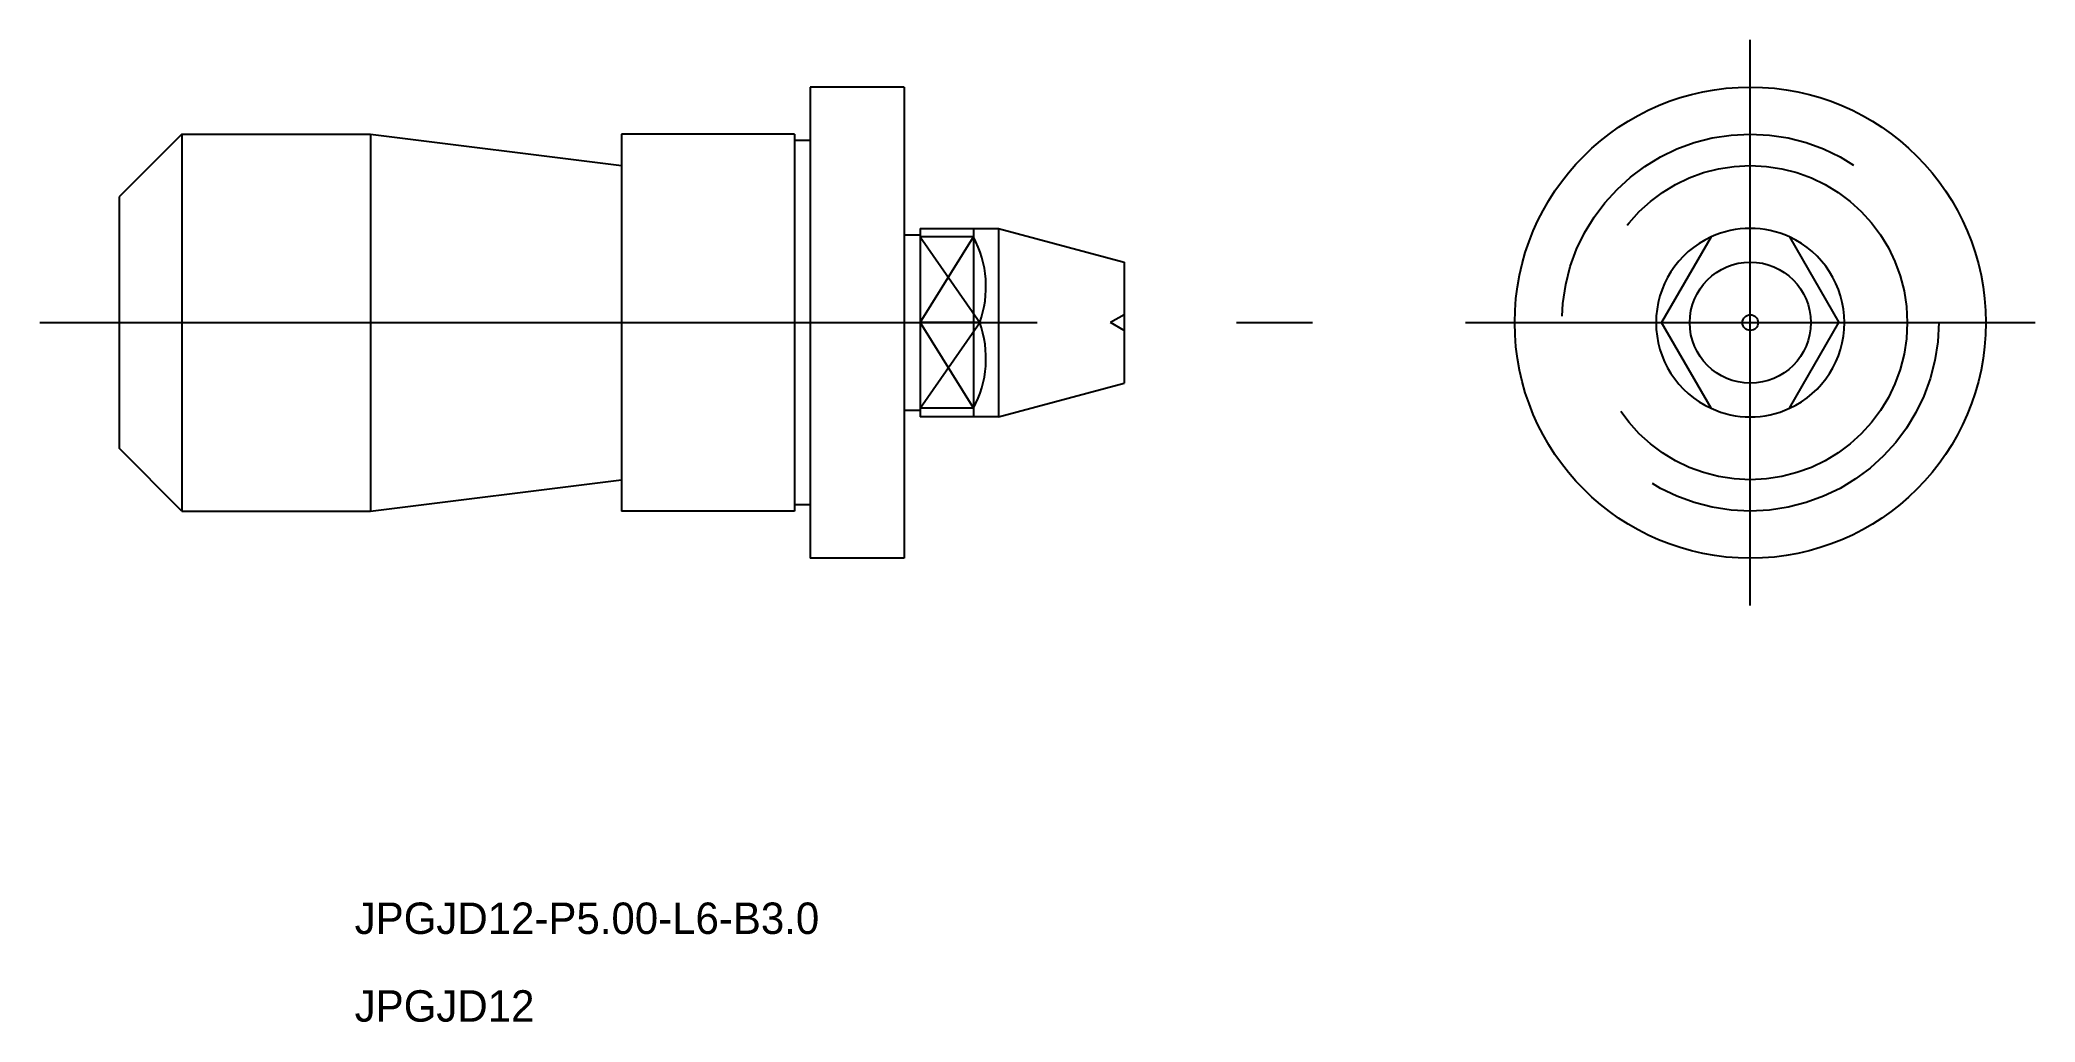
# Model space of a CAD drawing. Extents: x 555 to 618.5, y 576.8 to 608.1.
import ezdxf

# ---------------------------------------------------------------- set-up
doc = ezdxf.new("R2010")
doc.units = 0
for name, pattern in [('CENTER', [50.8, 31.75, -6.35, 6.35, -6.35]), ('DASHED', [19.05, 12.7, -6.35]), ('PHANTOM', [63.5, 31.75, -6.35, 6.35, -6.35, 6.35, -6.35])]:
    doc.linetypes.add(name, pattern=pattern)
doc.layers.get('0').update_dxf_attribs({"linetype": 'CONTINUOUS'})
doc.layers.add('CENTER', color=1, linetype='CENTER')

msp = doc.modelspace()

# ---------------------------------------------------------------- linework, layer by layer
at = {"color": 7, "linetype": 'CONTINUOUS'}
for p, q in [((579.545, 606.601), (579.545, 591.601)), ((582.545, 606.601), (579.545, 606.601)), ((582.545, 606.601), (582.545, 591.601)), ((559.545, 605.101), (557.545, 603.101)), ((559.545, 605.101), (565.545, 605.101)), ((559.545, 605.101), (559.545, 593.101)), ((565.545, 605.101), (565.545, 593.101)), ((565.545, 605.101), (573.545, 604.101)), ((573.545, 605.101), (573.545, 593.101)), ((579.045, 605.101), (573.545, 605.101)), ((579.045, 605.101), (579.045, 593.101)), ((579.545, 604.901), (579.045, 604.901)), ((557.545, 603.101), (557.545, 595.101)), ((582.545, 601.901), (583.045, 601.901)), ((583.045, 602.101), (585.545, 602.101)), ((583.045, 602.101), (583.045, 596.101)), ((584.745, 601.828), (583.045, 601.828)), ((584.745, 602.101), (584.745, 596.101)), ((585.545, 602.101), (585.545, 596.101)), ((585.545, 602.101), (589.545, 601.029)), ((608.231, 601.828), (606.656, 599.101)), ((610.731, 601.828), (612.305, 599.101)), ((589.545, 601.029), (589.545, 597.173)), ((584.945, 599.101), (583.045, 599.101)), ((608.231, 596.374), (606.656, 599.101)), ((610.731, 596.374), (612.305, 599.101)), ((585.545, 596.101), (589.545, 597.173)), ((583.045, 596.301), (582.545, 596.301)), ((584.745, 596.374), (583.045, 596.374)), ((585.545, 596.101), (583.045, 596.101)), ((559.545, 593.101), (557.545, 595.101)), ((565.545, 593.101), (573.545, 594.101)), ((559.545, 593.101), (565.545, 593.101)), ((579.045, 593.101), (573.545, 593.101)), ((579.545, 593.301), (579.045, 593.301)), ((582.545, 591.601), (579.545, 591.601))]:
    msp.add_line(p, q, dxfattribs=at)
at = {"color": 3, "linetype": 'CONTINUOUS'}
for p, q in [((583.045, 601.828), (584.945, 599.101)), ((583.045, 599.101), (584.745, 601.828)), ((583.045, 599.101), (584.745, 596.374)), ((583.045, 596.374), (584.945, 599.101))]:
    msp.add_line(p, q, dxfattribs=at)
at = {"color": 3, "linetype": 'DASHED'}
for p in [(589.545, 599.351), (589.545, 598.851)]:
    msp.add_line(p, (589.112, 599.101), dxfattribs=at)
at = {"color": 7, "linetype": 'CONTINUOUS'}
for radius in [7.5, 1.928, 0.25]:
    msp.add_circle((609.481, 599.101), radius, dxfattribs=at)
at = {"color": 3, "linetype": 'DASHED'}
for radius in [6, 6, 5]:
    msp.add_circle((609.481, 599.101), radius, dxfattribs=at)
at = {"color": 7, "linetype": 'CONTINUOUS'}
for centre, radius, start, end in [((581.809, 600.242), 3.337, 340.00648, 28.38217), ((609.481, 599.101), 3, 65.37568, 114.62432), ((581.809, 597.96), 3.337, 331.61783, 19.99352), ((609.481, 599.101), 3, 245.37568, 294.62432)]:
    msp.add_arc(centre, radius, start, end, dxfattribs=at)
at = {"color": 3, "linetype": 'PHANTOM'}
for start, end in [(114.62432, 245.37568), (294.62432, 65.37568)]:
    msp.add_arc((609.481, 599.101), 3, start, end, dxfattribs=at)
at = {"layer": 'CENTER', "color": 1, "linetype": 'CENTER'}
for p, q in [((609.481, 590.101), (609.481, 608.101)), ((555.023, 599.101), (595.545, 599.101)), ((600.412, 599.101), (618.549, 599.101))]:
    msp.add_line(p, q, dxfattribs=at)

# ---------------------------------------------------------------- texts
at = {"color": 7, "linetype": 'CONTINUOUS'}
for s, p in [('JPGJD12-P5.00-L6-B3.0', (565.046, 579.641)), ('JPGJD12', (565.046, 576.849))]:
    msp.add_text(s, height=1, dxfattribs=at).set_placement(p)

doc.saveas('drawing.dxf')
